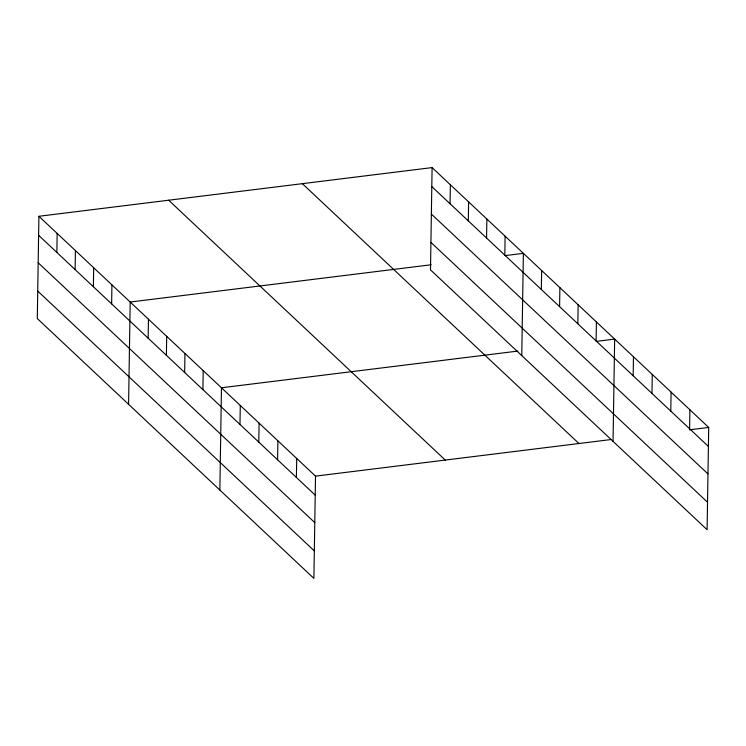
<?xml version="1.0" encoding="UTF-8"?>
<svg xmlns="http://www.w3.org/2000/svg" width="746" height="746" viewBox="0 0 746 746"><rect width="100%" height="100%" fill="white"/><g stroke="black" fill="none" stroke-linecap="round" stroke-linejoin="round"><path stroke-width="1.12" d="M38.904 216.284L37.3 318.551L313.898 578.402L315.511 476.135L38.904 216.284L432.102 167.598L708.7 427.449L707.096 529.716L430.489 269.865L432.102 167.598M56.864 252.428L57.162 233.433M75.122 269.576L75.421 250.581M93.371 286.725L93.67 267.73M111.63 303.883L111.928 284.879M128.582 404.304L130.186 302.037L431.179 264.765M148.146 338.18L148.445 319.185M166.395 355.329L166.694 336.334M184.654 372.478L184.952 353.483M202.912 389.626L203.21 370.631M219.856 490.057L221.469 387.78L517.91 351.077M239.979 424.446L240.277 405.451M258.787 442.117L259.086 423.122M277.596 459.788L277.894 440.793M296.404 477.459L296.703 458.464M450.052 203.742L450.351 184.747M468.311 220.891L468.609 201.896M486.569 238.039L486.868 219.044M504.818 255.188L505.117 236.193M521.771 355.618L523.375 253.351L505.163 255.598M541.335 289.495L541.633 270.5M559.593 306.643L559.892 287.648M577.842 323.792L578.141 304.797M596.101 340.941L596.399 321.946M613.044 441.371L614.657 339.094L596.446 341.351M633.168 375.76L633.466 356.765M651.976 393.431L652.274 374.436M670.785 411.102L671.083 392.107M689.593 428.773L689.891 409.778M315.511 476.135L610.815 439.571M689.351 429.845L708.7 427.449M431.803 186.593L708.402 446.444M431.365 214.074L707.973 473.924M430.927 242.385L707.525 502.235M302.344 183.665L578.943 443.516M168.661 200.217L445.259 460.068M38.605 235.279L315.213 495.13M38.177 262.76L314.775 522.61M37.729 291.071L314.336 550.921"/></g></svg>
